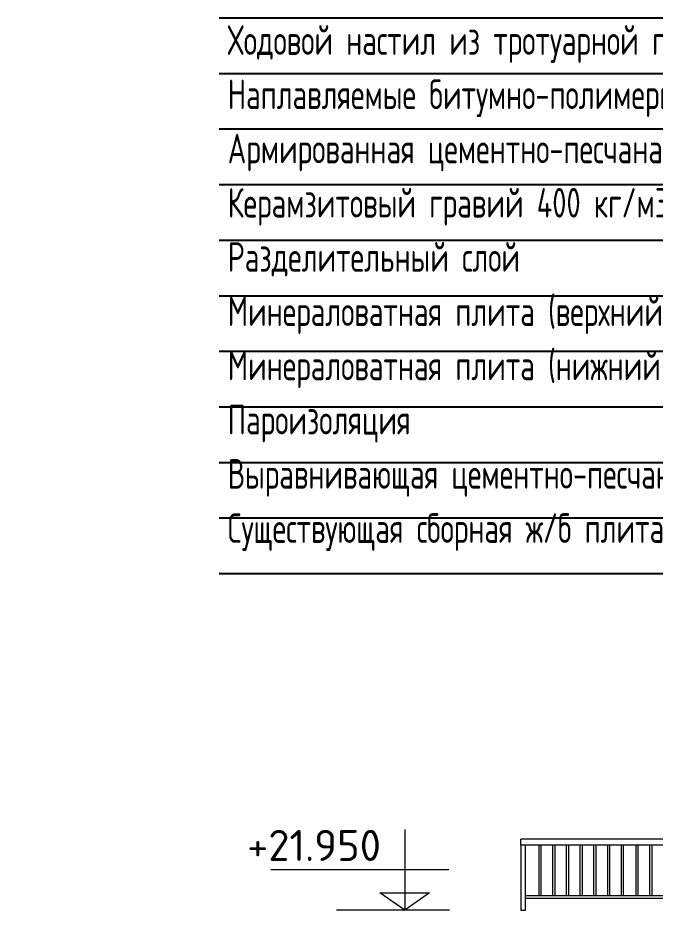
# Model space of a CAD drawing. Header units: millimetres. Extents: x -136099598 to 11807193, y 0 to 779331.
# Drawn here: x 677943 to 683327, y 310505 to 318049 of the extents above; entities that cross this region are included whole.
import ezdxf

# ---------------------------------------------------------------- set-up
doc = ezdxf.new("R2010")
doc.units = ezdxf.units.MM
doc.header["$MEASUREMENT"] = 0
doc.layers.get('0').update_dxf_attribs({"color": 250, "lineweight": 9})
doc.layers.add('PDF _0', color=7, linetype='Continuous')
doc.layers.add('АР_Текст РД', color=5, linetype='Continuous')
doc.layers.add('Выноски для экспертизы', color=5, linetype='Continuous', lineweight=0)
doc.layers.add('Ограждение', color=250, linetype='Continuous', lineweight=9)
doc.styles.add('ISOCPEUR', font='isocpeur.ttf', dxfattribs={"width": 0.7})
doc.styles.add('PDF ISOCPEUR', font='isocpeur.ttf')

# ---------------------------------------------------------------- blocks, each defined once
blk = doc.blocks.new('A$Cd8d14d9d')
at = {"ltscale": 150}
for p, q in [((0, 681.8), (0, 0)), ((-372.3, 340.9), (1132.1, 340.9)), ((-379.6, 0), (379.6, 0))]:
    blk.add_line(p, q, dxfattribs=at)
blk.add_lwpolyline([(0, 0), (210, 147), (-210, 147), (0, 0)], dxfattribs=at)
blk = doc.blocks.new('A$C4438b833')
at = {"layer": 'Выноски для экспертизы', "insert": (108.7, 9082.1), "char_height": 250, "width": 14531.456, "attachment_point": 1, "line_spacing_factor": 1.1, "style": 'ISOCPEUR'}
blk.add_mtext('\\pxse1.125,t54;Ходовой настил из тротуарной плитки 500х500х40 мм\\P\\pt47;Наплавляемые битумно-полимерные материалы в 2 слоя (верхний слой с крупнозернистой посыпкой)\\P\\ptz;Армированная цементно-песчаная стяжка М150 с сеткой {\\A1;\\fISOCTEUR|b0|i0|c204|p49;ø}5 Вр1 шаг 50х50, 1800 кг/м3              - 50 мм\\PКерамзитовый гравий 400 кг/м3 по уклону (фракции 20-40 мм), пропитанный цементным молочком  - 50-400 мм\\PРазделительный слой \\PМинераловатная плита (верхний слой), плотность 110 кг/м3^I^I                                 - 50 мм\\PМинераловатная плита (нижний слой), плотность 105 кг/м3                                              - 150 мм\\P\\ps*;Пароизоляция                                                                                                               Выравнивающая цементно-песчаная стяжка, 1800 кг/м3                                                  - 50мм\\P\\pse1.125,t54;Существующая сборная ж/б плита перекрытия \\P\\ptz;^I^I^I', dxfattribs=at)
blk = doc.blocks.new('A$Ca1010145')
at = {"color": 3, "lineweight": 30, "ltscale": 100}
blk.add_blockref('A$C4438b833', (0, 0), dxfattribs=at)

msp = doc.modelspace()

# ---------------------------------------------------------------- linework, layer by layer
at = {"ltscale": 150}
msp.add_line((681528.681, 310504.866, -0.133), (680635.104, 310504.866, -0.133), dxfattribs=at)
at = {"layer": 'АР_Текст РД'}
for p, q in [((679642.898, 318049.075), (692599.573, 318049.075)), ((679642.898, 317579.29), (692599.573, 317579.29)), ((679642.898, 317109.504), (692599.573, 317109.504)), ((679642.898, 316639.719), (692599.573, 316639.719)), ((679642.898, 316169.934), (692599.573, 316169.934)), ((679642.898, 316169.934), (692599.573, 316169.934)), ((679642.898, 315700.148), (692599.573, 315700.148)), ((679642.898, 315230.363), (692599.573, 315230.363)), ((679642.898, 314760.578), (692599.573, 314760.578)), ((679642.898, 314290.792), (692599.573, 314290.792)), ((679642.898, 313821.007), (692599.573, 313821.007)), ((679642.898, 313351.222), (692599.573, 313351.222))]:
    msp.add_line(p, q, dxfattribs=at)
at = {"layer": 'Ограждение'}
for points in [[(682231.709, 310504.866), (682231.711, 311054.837), (682193.711, 311054.837), (682193.709, 310504.866), (682231.709, 310504.866)], [(682193.711, 311054.837), (682193.726, 311104.837)]]:
    msp.add_lwpolyline(points, dxfattribs=at)
at = {"layer": 'Ограждение', "elevation": 0.004}
for points in [[(684557.245, 311054.842), (682193.711, 311054.837)], [(684557.245, 311105.357), (682193.726, 311105.865)], [(682346.352, 310629.414), (682346.352, 311054.264)], [(682362.352, 311054.264), (682362.352, 310629.414), (682362.352, 310629.414)], [(682462.352, 310629.413), (682462.352, 311054.263)], [(682478.352, 311054.263), (682478.352, 310629.413), (682478.352, 310629.413)], [(682578.352, 310629.413), (682578.352, 311054.263)], [(682594.352, 311054.263), (682594.352, 310629.413), (682594.352, 310629.413)], [(682694.352, 310629.412), (682694.352, 311054.262)], [(682710.352, 311054.262), (682710.352, 310629.412), (682710.352, 310629.412)], [(682810.352, 310629.412), (682810.352, 311054.262)], [(682826.352, 311054.262), (682826.352, 310629.412), (682826.352, 310629.412)], [(682926.352, 310629.411), (682926.352, 311054.261)], [(682942.352, 311054.261), (682942.352, 310629.411), (682942.352, 310629.411)], [(683042.352, 310629.411), (683042.352, 311054.261)], [(683058.352, 311054.261), (683058.352, 310629.411), (683058.352, 310629.411)], [(683165.944, 310629.977), (683165.944, 311054.827)], [(683181.944, 311054.827), (683181.944, 310629.977), (683181.944, 310629.977)], [(683281.944, 310629.977), (683281.944, 311054.827)], [(683297.944, 311054.827), (683297.944, 310629.977), (683297.944, 310629.977)], [(684519.243, 310604.56), (682231.709, 310604.57), (682231.709, 310629.57), (684519.243, 310629.56)]]:
    msp.add_lwpolyline(points, dxfattribs=at)

# ---------------------------------------------------------------- block references
at = {"color": 5, "lineweight": 35, "ltscale": 150}
msp.add_blockref('A$Ca1010145', (679607.218, 308903.805), dxfattribs=at)
at = {"ltscale": 150, "xscale": -1}
msp.add_blockref('A$Cd8d14d9d', (681211.343, 310504.866, -0.133), dxfattribs=at)

# ---------------------------------------------------------------- texts
at = {"layer": 'PDF _0', "color": 1, "lineweight": 0, "insert": (681011.036, 310920.957, -0.349), "char_height": 262.4934, "attachment_point": 9, "rotation": 0.0026142, "style": 'PDF ISOCPEUR'}
msp.add_mtext('+21.950', dxfattribs=at)

doc.saveas('drawing.dxf')
